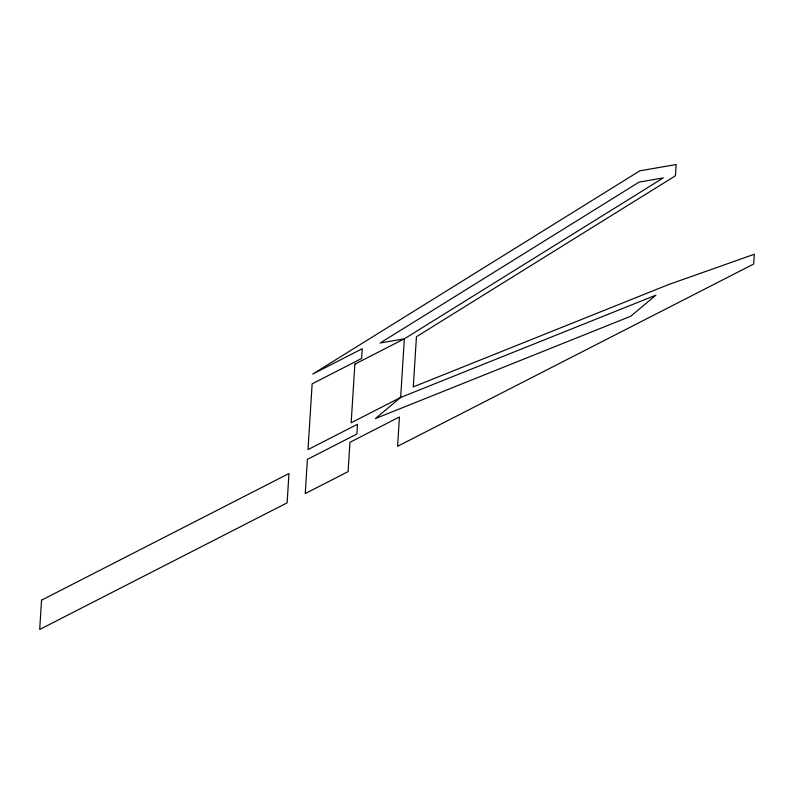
<?xml version="1.0" encoding="UTF-8"?>
<svg xmlns="http://www.w3.org/2000/svg" width="794" height="794" viewBox="0 0 794 794"><rect width="100%" height="100%" fill="white"/><g stroke="black" fill="none" stroke-linecap="round" stroke-linejoin="round"><path stroke-width="1.19" d="M41.546 600.165L39.7 629.473L287.13 502.83L288.966 473.522L41.546 600.165M307.387 459.369L305.243 493.56L348.1 471.626L349.936 442.318L399.422 416.989L397.586 446.297L753.685 264.025L754.3 254.259L668.578 284.58L413.287 386.886L416.443 336.725L675.426 175.802L676.131 164.527L639.815 170.829L312.757 374.053L362.243 348.725L361.627 358.501L312.141 383.83L308.003 449.593L357.489 424.264L356.873 434.04L307.387 459.369M354.858 364.158L351.166 422.775L400.652 397.447L655.943 295.14L630.664 316.27L375.383 418.577L400.652 397.447L404.344 338.83L663.318 177.906L639.11 182.114L380.127 343.028L404.344 338.83L354.858 364.158"/></g></svg>
